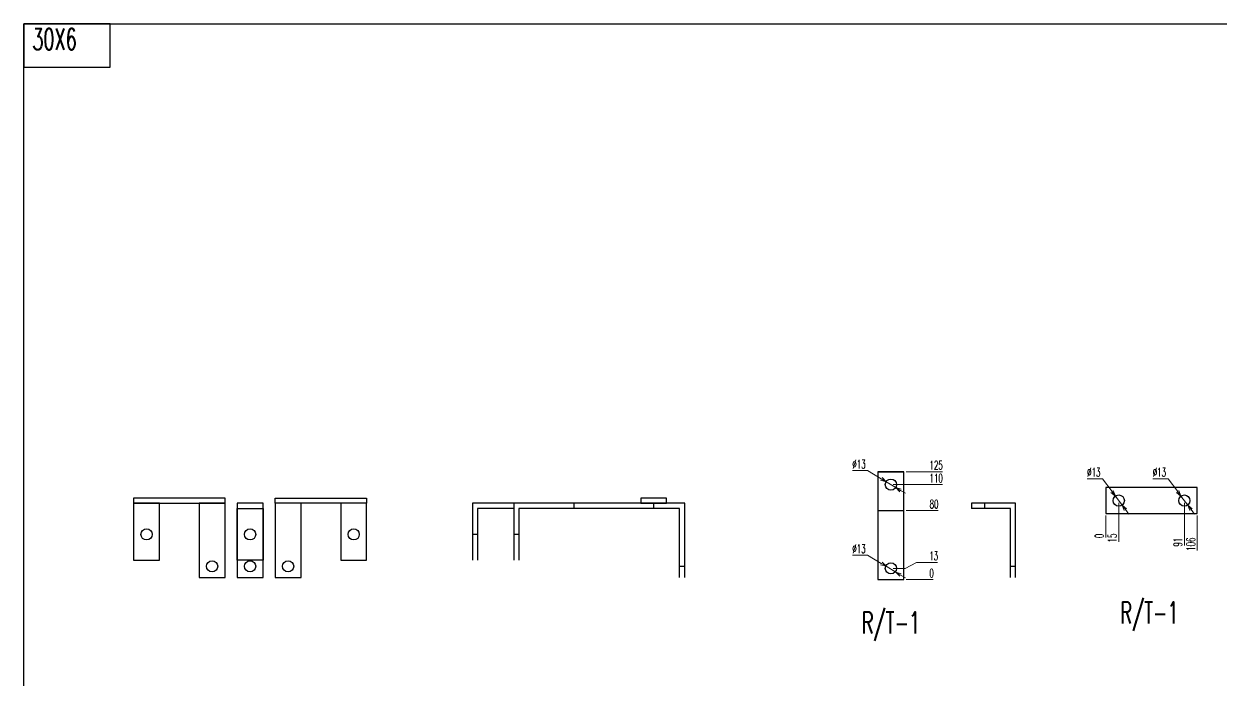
# Model space of a CAD drawing. Header units: millimetres. Extents: x -28296 to 1159, y -35880 to -26991.
# Drawn here: x -23687 to -22300, y -27751 to -26991 of the extents above; entities that cross this region are included whole.
import ezdxf
from ezdxf.enums import TextEntityAlignment as Align

# ---------------------------------------------------------------- set-up
doc = ezdxf.new("R2010")
doc.units = ezdxf.units.MM
doc.header["$LTSCALE"] = 3
doc.layers.add('@.VISIBLE', color=7, linetype='Continuous')
doc.layers.add('dim', color=7, linetype='Continuous')
doc.styles.add('Ann_w01', font='romans.shx', dxfattribs={"width": 0.6, "bigfont": 'chineset.shx'})
doc.dimstyles.new('Dim 01_SC05', dxfattribs={"dimscale": 5, "dimtxt": 2, "dimasz": 1.3, "dimexe": 0.5, "dimexo": 0.5, "dimgap": 0.5, "dimtad": 1, "dimtoh": 1, "dimdec": 1, "dimzin": 12, "dimdsep": 46, "dimtxsty": 'Ann_w01', "dimblk": 'OPEN30', "dimcen": 1.5, "dimclrd": 6, "dimclre": 6, "dimclrt": 3, "dimadec": 1, "dimazin": 3, "dimtm": 1e-09, "dimtfac": 1, "dimtdec": 1, "dimtmove": 0, "dimatfit": 3, "dimldrblk": 'OPEN30', "dimfxl": 1, "dimtolj": 1, "dimlwd": 20, "dimlwe": 20, "dimarcsym": 0})

# ---------------------------------------------------------------- blocks, each defined once
blk = doc.blocks.new('_Open30')
at = {"color": 0, "linetype": 'ByBlock', "lineweight": -2}
for p, q in [((-1, 0.27), (0, 0)), ((0, 0), (-1, -0.27)), ((0, 0), (-1, 0))]:
    blk.add_line(p, q, dxfattribs=at)
blk = doc.blocks.new('*D1255')
at = {"layer": '@.VISIBLE', "color": 6, "lineweight": 20, "transparency": 16777216}
for p, q in [((-22726.9, -27508.4), (-22709.2, -27508.4)), ((-22709.2, -27508.4), (-22693.4, -27518)), ((-22676.7, -27528), (-22687.8, -27521.3)), ((-22671.1, -27531.4), (-22665.5, -27534.7))]:
    blk.add_line(p, q, dxfattribs=at)
at = {"layer": 'Defpoints', "color": 0, "transparency": 16777216}
for p in [(-22687.8, -27521.3), (-22676.7, -27528)]:
    blk.add_point(p, dxfattribs=at)
at = {"layer": '@.VISIBLE', "color": 6, "lineweight": 20, "transparency": 16777216, "xscale": 6.5, "yscale": 6.5, "zscale": 6.5}
for p, rotation in [((-22687.8, -27521.3), 328.9946879712945), ((-22676.7, -27528), 148.9946879712945)]:
    blk.add_blockref('_Open30', p, dxfattribs=dict(at, rotation=rotation))
at = {"layer": '@.VISIBLE', "color": 3, "transparency": 16777216, "insert": (-22719.3, -27500.9), "char_height": 10, "attachment_point": 5, "style": 'Ann_w01'}
blk.add_mtext('\\A1;∅13', dxfattribs=at)
blk = doc.blocks.new('*D1256')
at = {"layer": '@.VISIBLE', "color": 6, "lineweight": 20, "transparency": 16777216}
for p, q in [((-22726.9, -27606.4), (-22709.2, -27606.4)), ((-22709.2, -27606.4), (-22693.4, -27616)), ((-22676.7, -27626), (-22687.8, -27619.3)), ((-22671.1, -27629.4), (-22665.5, -27632.7))]:
    blk.add_line(p, q, dxfattribs=at)
at = {"layer": 'Defpoints', "color": 0, "transparency": 16777216}
for p in [(-22687.8, -27619.3), (-22676.7, -27626)]:
    blk.add_point(p, dxfattribs=at)
at = {"layer": '@.VISIBLE', "color": 6, "lineweight": 20, "transparency": 16777216, "xscale": 6.5, "yscale": 6.5, "zscale": 6.5}
for p, rotation in [((-22687.8, -27619.3), 328.9946879712836), ((-22676.7, -27626), 148.9946879712835)]:
    blk.add_blockref('_Open30', p, dxfattribs=dict(at, rotation=rotation))
at = {"layer": '@.VISIBLE', "color": 3, "transparency": 16777216, "insert": (-22719.3, -27598.9), "char_height": 10, "attachment_point": 5, "style": 'Ann_w01'}
blk.add_mtext('\\A1;∅13', dxfattribs=at)
blk = doc.blocks.new('*D1257')
at = {"layer": '@.VISIBLE', "color": 6, "lineweight": 20, "transparency": 16777216}
blk.add_line((-22664.7, -27634.7), (-22633.1, -27634.7), dxfattribs=at)
at = {"layer": 'Defpoints', "color": 0, "transparency": 16777216}
for p in [(-22682.2, -27634.7), (-22667.2, -27634.7), (-22639.6, -27634.7)]:
    blk.add_point(p, dxfattribs=at)
at = {"layer": '@.VISIBLE', "color": 3, "transparency": 16777216, "insert": (-22635.1, -27627.2), "char_height": 10, "attachment_point": 5, "style": 'Ann_w01'}
blk.add_mtext('\\A1;0', dxfattribs=at)
blk = doc.blocks.new('*D1258')
at = {"layer": '@.VISIBLE', "color": 6, "lineweight": 20, "transparency": 16777216}
for p, q in [((-22679.7, -27621.7), (-22665.6, -27621.7)), ((-22665.6, -27621.7), (-22652.6, -27614.8)), ((-22652.6, -27614.8), (-22628.2, -27614.8))]:
    blk.add_line(p, q, dxfattribs=at)
at = {"layer": 'Defpoints', "color": 0, "transparency": 16777216}
for p in [(-22682.2, -27621.7), (-22639.6, -27614.8), (-22682.2, -27634.7)]:
    blk.add_point(p, dxfattribs=at)
at = {"layer": '@.VISIBLE', "color": 3, "transparency": 16777216, "insert": (-22632.6, -27607.3), "char_height": 10, "attachment_point": 5, "style": 'Ann_w01'}
blk.add_mtext('\\A1;13', dxfattribs=at)
blk = doc.blocks.new('*D1259')
at = {"layer": '@.VISIBLE', "color": 6, "lineweight": 20, "transparency": 16777216}
blk.add_line((-22664.7, -27554.7), (-22627.4, -27554.7), dxfattribs=at)
at = {"layer": 'Defpoints', "color": 0, "transparency": 16777216}
for p in [(-22667.2, -27554.7), (-22639.6, -27554.7), (-22682.2, -27634.7)]:
    blk.add_point(p, dxfattribs=at)
at = {"layer": '@.VISIBLE', "color": 3, "transparency": 16777216, "insert": (-22632.2, -27547.2), "char_height": 10, "attachment_point": 5, "style": 'Ann_w01'}
blk.add_mtext('\\A1;80', dxfattribs=at)
blk = doc.blocks.new('*D1260')
at = {"layer": '@.VISIBLE', "color": 6, "lineweight": 20, "transparency": 16777216}
blk.add_line((-22679.7, -27524.7), (-22622.5, -27524.7), dxfattribs=at)
at = {"layer": 'Defpoints', "color": 0, "transparency": 16777216}
for p in [(-22682.2, -27524.7), (-22639.6, -27524.7), (-22682.2, -27634.7)]:
    blk.add_point(p, dxfattribs=at)
at = {"layer": '@.VISIBLE', "color": 3, "transparency": 16777216, "insert": (-22629.8, -27517.2), "char_height": 10, "attachment_point": 5, "style": 'Ann_w01'}
blk.add_mtext('\\A1;110', dxfattribs=at)
blk = doc.blocks.new('*D1261')
at = {"layer": '@.VISIBLE', "color": 6, "lineweight": 20, "transparency": 16777216}
blk.add_line((-22664.7, -27509.7), (-22622.5, -27509.7), dxfattribs=at)
at = {"layer": 'Defpoints', "color": 0, "transparency": 16777216}
for p in [(-22667.2, -27509.7), (-22639.6, -27509.7), (-22682.2, -27634.7)]:
    blk.add_point(p, dxfattribs=at)
at = {"layer": '@.VISIBLE', "color": 3, "transparency": 16777216, "insert": (-22629.8, -27502.2), "char_height": 10, "attachment_point": 5, "style": 'Ann_w01'}
blk.add_mtext('\\A1;125', dxfattribs=at)
blk = doc.blocks.new('*D1262')
at = {"layer": '@.VISIBLE', "color": 6, "lineweight": 20, "transparency": 16777216}
blk.add_line((-22433.3, -27560.6), (-22433.3, -27586.1), dxfattribs=at)
at = {"layer": 'Defpoints', "color": 0, "transparency": 16777216}
for p in [(-22433.3, -27543.1), (-22433.3, -27558.1), (-22433.3, -27579.6)]:
    blk.add_point(p, dxfattribs=at)
at = {"layer": '@.VISIBLE', "color": 3, "transparency": 16777216, "insert": (-22440.8, -27584.1), "char_height": 10, "attachment_point": 5, "rotation": 90, "style": 'Ann_w01'}
blk.add_mtext('\\A1;0', dxfattribs=at)
blk = doc.blocks.new('*D1263')
at = {"layer": '@.VISIBLE', "color": 6, "lineweight": 20, "transparency": 16777216}
blk.add_line((-22418.3, -27545.6), (-22418.3, -27591), dxfattribs=at)
at = {"layer": 'Defpoints', "color": 0, "transparency": 16777216}
for p in [(-22433.3, -27543.1), (-22418.3, -27543.1), (-22418.3, -27579.6)]:
    blk.add_point(p, dxfattribs=at)
at = {"layer": '@.VISIBLE', "color": 3, "transparency": 16777216, "insert": (-22425.8, -27586.6), "char_height": 10, "attachment_point": 5, "rotation": 90, "style": 'Ann_w01'}
blk.add_mtext('\\A1;15', dxfattribs=at)
blk = doc.blocks.new('*D1264')
at = {"layer": '@.VISIBLE', "color": 6, "lineweight": 20, "transparency": 16777216}
blk.add_line((-22342.3, -27545.6), (-22342.3, -27595.3), dxfattribs=at)
at = {"layer": 'Defpoints', "color": 0, "transparency": 16777216}
for p in [(-22433.3, -27543.1), (-22342.3, -27543.1), (-22342.3, -27584.8)]:
    blk.add_point(p, dxfattribs=at)
at = {"layer": '@.VISIBLE', "color": 3, "transparency": 16777216, "insert": (-22349.8, -27591.3), "char_height": 10, "attachment_point": 5, "rotation": 90, "style": 'Ann_w01'}
blk.add_mtext('\\A1;91', dxfattribs=at)
blk = doc.blocks.new('*D1265')
at = {"layer": '@.VISIBLE', "color": 6, "lineweight": 20, "transparency": 16777216}
blk.add_line((-22327.3, -27560.6), (-22327.3, -27601), dxfattribs=at)
at = {"layer": 'Defpoints', "color": 0, "transparency": 16777216}
for p in [(-22433.3, -27543.1), (-22327.3, -27558.1), (-22327.3, -27583.9)]:
    blk.add_point(p, dxfattribs=at)
at = {"layer": '@.VISIBLE', "color": 3, "transparency": 16777216, "insert": (-22334.8, -27593.7), "char_height": 10, "attachment_point": 5, "rotation": 90, "style": 'Ann_w01'}
blk.add_mtext('\\A1;106', dxfattribs=at)
blk = doc.blocks.new('*D1266')
at = {"layer": '@.VISIBLE', "color": 6, "lineweight": 20, "transparency": 16777216}
for p, q in [((-22378.7, -27517.8), (-22361.1, -27517.8)), ((-22361.1, -27517.8), (-22350, -27532.7)), ((-22338.4, -27548.4), (-22346.2, -27537.9)), ((-22334.5, -27553.6), (-22330.7, -27558.8))]:
    blk.add_line(p, q, dxfattribs=at)
at = {"layer": 'Defpoints', "color": 0, "transparency": 16777216}
for p in [(-22346.2, -27537.9), (-22338.4, -27548.4)]:
    blk.add_point(p, dxfattribs=at)
at = {"layer": '@.VISIBLE', "color": 6, "lineweight": 20, "transparency": 16777216, "xscale": 6.5, "yscale": 6.5, "zscale": 6.5}
for p, rotation in [((-22346.2, -27537.9), 306.605478287448), ((-22338.4, -27548.4), 126.605478287448)]:
    blk.add_blockref('_Open30', p, dxfattribs=dict(at, rotation=rotation))
at = {"layer": '@.VISIBLE', "color": 3, "transparency": 16777216, "insert": (-22371.2, -27510.3), "char_height": 10, "attachment_point": 5, "style": 'Ann_w01'}
blk.add_mtext('\\A1;∅13', dxfattribs=at)
blk = doc.blocks.new('*D1267')
at = {"layer": '@.VISIBLE', "color": 6, "lineweight": 20, "transparency": 16777216}
for p, q in [((-22454.7, -27517.8), (-22437.1, -27517.8)), ((-22437.1, -27517.8), (-22426, -27532.7)), ((-22414.4, -27548.4), (-22422.2, -27537.9)), ((-22410.5, -27553.6), (-22406.7, -27558.8))]:
    blk.add_line(p, q, dxfattribs=at)
at = {"layer": 'Defpoints', "color": 0, "transparency": 16777216}
for p in [(-22422.2, -27537.9), (-22414.4, -27548.4)]:
    blk.add_point(p, dxfattribs=at)
at = {"layer": '@.VISIBLE', "color": 6, "lineweight": 20, "transparency": 16777216, "xscale": 6.5, "yscale": 6.5, "zscale": 6.5}
for p, rotation in [((-22422.2, -27537.9), 306.6054782874862), ((-22414.4, -27548.4), 126.6054782874862)]:
    blk.add_blockref('_Open30', p, dxfattribs=dict(at, rotation=rotation))
at = {"layer": '@.VISIBLE', "color": 3, "transparency": 16777216, "insert": (-22447.2, -27510.3), "char_height": 10, "attachment_point": 5, "style": 'Ann_w01'}
blk.add_mtext('\\A1;∅13', dxfattribs=at)

msp = doc.modelspace()

# ---------------------------------------------------------------- linework, layer by layer
at = {"layer": '@.VISIBLE', "color": 1}
for p, q in [((-22697.23, -27509.66), (-22667.23, -27509.66)), ((-22697.23, -27554.66), (-22667.23, -27554.66)), ((-23113.11, -27582.3), (-23119.11, -27582.3)), ((-22697.23, -27634.66), (-22667.23, -27634.66))]:
    msp.add_line(p, q, dxfattribs=at)
at = {"layer": '@.VISIBLE'}
for p, q in [((-23049.11, -27552.3), (-23049.11, -27546.3)), ((-22957.11, -27546.3), (-22957.11, -27552.3)), ((-22588.72, -27546.3), (-22588.72, -27552.3)), ((-22573.72, -27546.3), (-22573.72, -27552.3)), ((-22927.11, -27619.3), (-22921.11, -27619.3)), ((-22543.72, -27619.3), (-22537.72, -27619.3))]:
    msp.add_line(p, q, dxfattribs=at)
at = {"layer": '@.VISIBLE', "color": 2}
msp.add_line((-23161.11, -27582.3), (-23167.11, -27582.3), dxfattribs=at)
at = {"layer": '@.VISIBLE'}
for points in [[(-20932.38, -30673.43), (-23686.62, -30673.43), (-23686.62, -26990.92), (-20932.38, -26990.92)], [(-23686.62, -27040.92), (-23586.62, -27040.92), (-23586.62, -26990.92), (-23686.62, -26990.92)]]:
    msp.add_lwpolyline(points, close=True, dxfattribs=at)
at = {"layer": '@.VISIBLE', "color": 1}
for points in [[(-22697.23, -27634.66), (-22667.23, -27634.66), (-22667.23, -27509.66), (-22697.23, -27509.66)], [(-22433.3, -27558.13), (-22327.3, -27558.13), (-22327.3, -27528.13), (-22433.3, -27528.13)], [(-23559.59, -27546.3), (-23453.59, -27546.3), (-23453.59, -27540.3), (-23559.59, -27540.3)], [(-22972.11, -27546.3), (-22942.11, -27546.3), (-22942.11, -27540.3), (-22972.11, -27540.3)], [(-23559.59, -27612.3), (-23529.59, -27612.3), (-23529.59, -27546.3), (-23559.59, -27546.3)], [(-23483.59, -27632.3), (-23453.59, -27632.3), (-23453.59, -27546.3), (-23483.59, -27546.3)]]:
    msp.add_lwpolyline(points, close=True, dxfattribs=at)
at = {"layer": '@.VISIBLE', "color": 4}
for points in [[(-23289.59, -27546.3), (-23395.59, -27546.3), (-23395.59, -27540.3), (-23289.59, -27540.3)], [(-23395.59, -27632.3), (-23365.59, -27632.3), (-23365.59, -27546.3), (-23395.59, -27546.3)], [(-23319.59, -27612.3), (-23289.59, -27612.3), (-23289.59, -27546.3), (-23319.59, -27546.3)]]:
    msp.add_lwpolyline(points, close=True, dxfattribs=at)
at = {"layer": '@.VISIBLE', "color": 2}
for points in [[(-23439.59, -27632.3), (-23409.59, -27632.3), (-23409.59, -27546.3), (-23439.59, -27546.3)], [(-23439.59, -27552.3), (-23409.59, -27552.3), (-23409.59, -27612.3), (-23439.59, -27612.3)]]:
    msp.add_lwpolyline(points, close=True, dxfattribs=at)
for points in [[(-23119.11, -27546.3), (-23167.11, -27546.3), (-23167.11, -27612.3)], [(-23119.11, -27552.3), (-23161.11, -27552.3), (-23161.11, -27612.3)]]:
    msp.add_lwpolyline(points, dxfattribs=at)
at = {"layer": '@.VISIBLE', "color": 1}
for points in [[(-22921.11, -27632.3), (-22921.11, -27546.3), (-23119.11, -27546.3), (-23119.11, -27612.3)], [(-22927.11, -27632.3), (-22927.11, -27552.3), (-23113.11, -27552.3), (-23113.11, -27612.3)], [(-22537.72, -27632.3), (-22537.72, -27546.3), (-22588.72, -27546.3)], [(-22543.72, -27632.3), (-22543.72, -27552.3), (-22588.72, -27552.3)]]:
    msp.add_lwpolyline(points, dxfattribs=at)
for centre in [(-22682.23, -27524.66), (-22418.3, -27543.13), (-22342.3, -27543.13), (-23544.59, -27582.3), (-23468.59, -27619.3), (-22682.23, -27621.66)]:
    msp.add_circle(centre, 6.5, dxfattribs=at)
at = {"layer": '@.VISIBLE', "color": 2}
for centre in [(-23424.59, -27582.3), (-23424.59, -27619.3)]:
    msp.add_circle(centre, 6.5, dxfattribs=at)
at = {"layer": '@.VISIBLE', "color": 4}
for centre in [(-23304.59, -27582.3), (-23380.59, -27619.3)]:
    msp.add_circle(centre, 6.5, dxfattribs=at)

# ---------------------------------------------------------------- texts
at = {"layer": 'dim', "color": 1, "style": 'Ann_w01', "width": 0.6}
msp.add_text('30X6', height=25, dxfattribs=at).set_placement((-23676.91, -27028.56), align=Align.BOTTOM_LEFT)
at = {"layer": 'dim', "color": 0, "style": 'Ann_w01', "width": 0.6}
for p in [(-22682.23, -27684.66), (-22382.74, -27673.13)]:
    msp.add_text('R/T-1', height=25, dxfattribs=at).set_placement(p, align=Align.MIDDLE_CENTER)

# ---------------------------------------------------------------- dimensions: what is measured, and where the dimension line sits
at = {"layer": '@.VISIBLE'}
for p1, p2, picture, middle in [((-22676.66, -27528.01), (-22687.81, -27521.31), '*D1255', (-22719.3, -27508.44)), ((-22414.42, -27548.35), (-22422.17, -27537.91), '*D1267', (-22447.15, -27517.85)), ((-22338.42, -27548.35), (-22346.17, -27537.91), '*D1266', (-22371.15, -27517.85)), ((-22676.66, -27626.01), (-22687.81, -27619.31), '*D1256', (-22719.3, -27606.44))]:
    dim = msp.add_diameter_dim_2p(p1=p1, p2=p2, dimstyle='Dim 01_SC05', dxfattribs=at)
    dim.commit()
    dim.dimension.update_dxf_attribs({"geometry": picture, "text_midpoint": middle, "dimtype": 163})
for feature_location, offset, dtype, origin, picture, middle in [((-22667.23, -27509.66), (27.67, 0), 0, (-22682.23, -27634.66), '*D1261', (-22629.78, -27502.16)), ((-22682.23, -27524.66), (42.67, 0), 0, (-22682.23, -27634.66), '*D1260', (-22629.78, -27517.16)), ((-22667.23, -27554.66), (27.67, 0), 0, (-22682.23, -27634.66), '*D1259', (-22632.21, -27547.16)), ((-22433.29761999, -27558.13213339), (0, -21.50893826), 1, (-22433.29761999, -27543.13213339), '*D1262', (-22440.79761999, -27584.14107165)), ((-22418.3, -27543.13), (0, -36.51), 1, (-22433.3, -27543.13), '*D1263', (-22425.8, -27586.57)), ((-22342.3, -27543.13), (0, -41.65), 1, (-22433.3, -27543.13), '*D1264', (-22349.8, -27591.28)), ((-22327.3, -27558.13), (0, -25.79), 1, (-22433.3, -27543.13), '*D1265', (-22334.8, -27593.71)), ((-22682.23, -27621.66), (42.67, 6.87), 0, (-22682.23, -27634.66), '*D1258', (-22632.64, -27607.3)), ((-22667.23400449, -27634.66301382), (27.66757013, 0), 0, (-22682.23400449, -27634.66301382), '*D1257', (-22635.06643435, -27627.16301382))]:
    dim = msp.add_ordinate_dim(feature_location=feature_location, offset=offset, dtype=dtype, origin=origin, dimstyle='Dim 01_SC05', dxfattribs=at)
    dim.commit()
    dim.dimension.update_dxf_attribs({"geometry": picture, "text_midpoint": middle})

doc.saveas('drawing.dxf')
